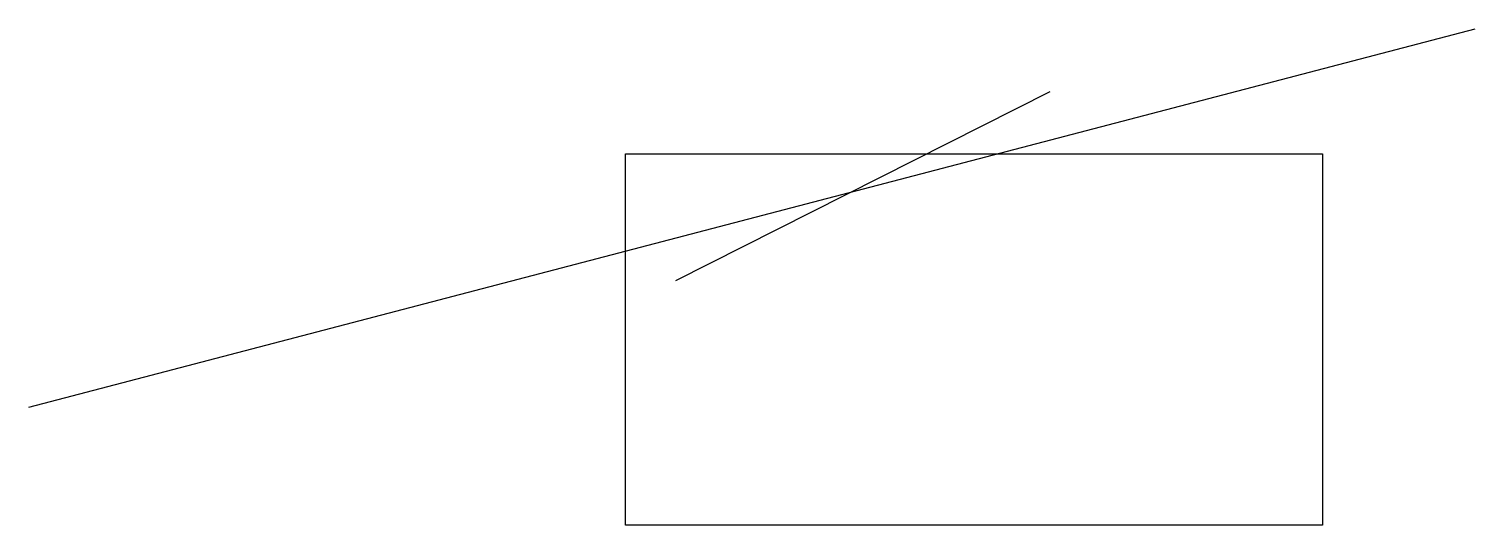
# Model space of a CAD drawing. Units: millimetres at full size, sheet at 1:100. Extents: x -15551 to 9980, y -12857 to -4102.
import ezdxf

# ---------------------------------------------------------------- set-up
doc = ezdxf.new("R2010")
doc.units = ezdxf.units.MM
doc.header["$LTSCALE"] = 100
doc.layers.add('0-0', color=7, linetype='Continuous')

msp = doc.modelspace()

# ---------------------------------------------------------------- linework, layer by layer
at = {"layer": '0-0'}
for p, q in [((-15551, -10775.5), (9979.6, -4102)), ((-4132.7, -8540.8), (2479.6, -5204.1))]:
    msp.add_line(p, q, dxfattribs=at)
msp.add_lwpolyline([(-5020.4, -6306.1), (7285.7, -6306.1), (7285.7, -12857.1), (-5020.4, -12857.1)], close=True, dxfattribs=at)

doc.saveas('drawing.dxf')
